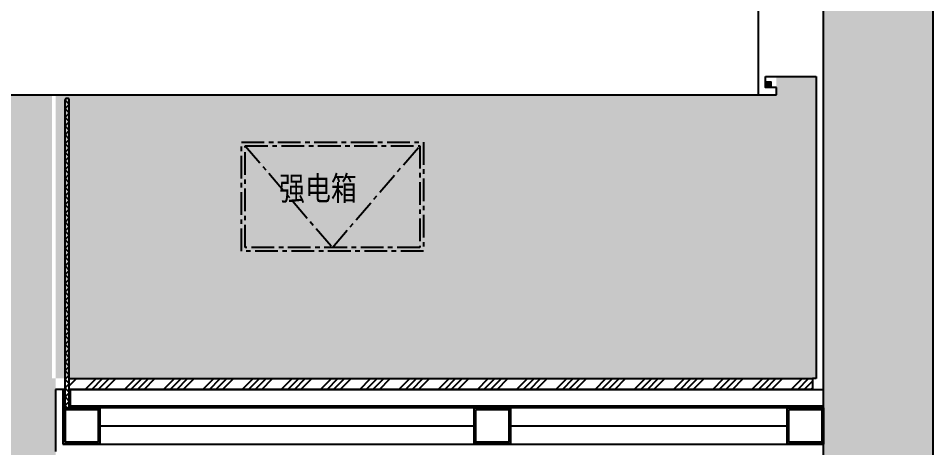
# Model space of a CAD drawing. Header units: millimetres. Extents: x -94739 to 67223, y -48947 to 34737.
# Drawn here: x -37970 to -35458, y -44998 to -43818 of the extents above; entities that cross this region are included whole.
import ezdxf
from ezdxf.entities.mleader import LeaderData, LeaderLine
from ezdxf.math import Vec2, Vec3

# ---------------------------------------------------------------- set-up
doc = ezdxf.new("R2010")
doc.units = ezdxf.units.MM
doc.linetypes.add('CENTER', pattern=[2, 1.25, -0.25, 0.25, -0.25])
for name, color, linetype in [('!PboDT-填充', 250, 'Continuous'), ('!PboDT-填充(点)', 33, 'Continuous'), ('!PboDT-看线', 30, 'Continuous'), ('!PboDT-细线', 134, 'Continuous'), ('!PboEL-灯具', 22, 'Continuous'), ('!PboEL-符号', 50, 'Continuous'), ('DT-常规填充', 250, 'Continuous'), ('DT-通用', 200, 'Continuous'), ('EL-通用', 200, 'Continuous')]:
    doc.layers.add(name, color=color, linetype=linetype)
doc.styles.add('!赫思Small', font='txt.shx', dxfattribs={"bigfont": '赫思StyleDimTextCN.SHX'})
doc.styles.add('黑体', font='simhei.ttf')
doc.mleader_styles.duplicate_entry("Standard", '')

# ---------------------------------------------------------------- blocks, each defined once
blk = doc.blocks.new('*U144')
for p, q in [((-6, -13), (6, -13)), ((-6, -15), (6, -15)), ((-4.5, -7.2), (4.5, -7.2)), ((0, -11.8), (0, -2.7))]:
    blk.add_line(p, q)
blk.add_lwpolyline([(-7.5, -15), (-7.5, 0), (7.5, 0), (7.5, -15), (6, -15), (6, -1.5), (-6, -1.5), (-6, -15)], close=True)
blk.add_circle((0, -7.2), 2.7)
blk = doc.blocks.new('*U149')
at = {"layer": 'DT-常规填充'}
h = blk.add_hatch(dxfattribs=at)
h.set_pattern_fill('钢筋混凝土', color=256, scale=10, style=0, pattern_type=2)
h.set_pattern_definition([(45, (-189099.607, 178096.64), (-35.355339, 35.355339), []), (50, (-189099.61, 178096.64), (71.726018, -6.275213), [7.5, -82.5]), (355, (-189099.61, 178096.64), (-13.875133, 75.219213), [6, -66]), (100.4514, (-189093.63, 178096.12), (57.850938, 68.943954), [6.37402, -70.114211]), (46.1842, (-189099.61, 178116.64), (106.724105, -16.5519), [11.25, -123.75]), (96.6356, (-189090.71, 178115.26), (93.46627, 97.411787), [9.56103, -105.1713]), (351.1842, (-189099.61, 178116.64), (93.466195, 97.41186), [9, -99]), (21, (-189089.61, 178111.64), (59.690705, -40.261889), [7.5, -82.5]), (326, (-189089.61, 178111.64), (24.331533, 72.515005), [6, -66]), (71.4514, (-189084.63, 178108.29), (84.022263, 32.25305), [6.37402, -70.114211]), (37.5, (-189099.607, 178096.642), (1.2159855, 33.2893854), [0.5, -65.2, 0.5, -67, 0.5, -66.25]), (7.5, (-189099.607, 178096.642), (26.3069537, 39.441171), [0.5, -38.2, 0.5, -63.7, 0.5, -25.25]), (327.5, (-189121.907, 178096.642), (53.3822436, -2.2554872), [0.5, -25, 0.5, -78, 0.5, -103.5]), (317.5, (-189131.907, 178096.64), (58.318617, 10.010498), [0.5, -32.5, 0.5, -51.8, 0.5, -73.5])])
h.paths.add_polyline_path([(-3500, 300), (0, 300), (0, 0), (-3500, 0)])
at = {"layer": 'DT-通用', "color": 200, "ltscale": 10}
blk.add_lwpolyline([(-3500, 300), (0, 300), (0, 0), (-3500, 0)], close=True, dxfattribs=at)
blk = doc.blocks.new('!PYH_DIM.ARCHTICK')
blk.add_lwpolyline([(0, 0, 0, 0, 0), (-0.964, -1.149, 0.4, 0.25, 0), (0, 0, 0.25, 0.4, 0), (-0.964, 1.149, 0, 0, 0), (0, 0, 0, 0, 0), (-1.635, 0, 0, 0, 0)], format="xyseb")
blk = doc.blocks.new('*U371')
at = {"color": 251}
for p, q in [((481330.2, 386608.9), (481330.2, 386617.2)), ((481339.9, 386608.9), (481339.9, 386617.2)), ((481334, 386580.6), (481334, 386588.6)), ((481334, 386588.6), (481336, 386588.6)), ((481336, 386580.6), (481334, 386580.6)), ((481336, 386588.6), (481336, 386580.6)), ((481324, 386571.8), (481325.4, 386573.2)), ((481329.6, 386566.2), (481324, 386571.8)), ((481325.4, 386573.2), (481331, 386567.6)), ((481331, 386567.6), (481329.6, 386566.2)), ((481344.7, 386573.2), (481339, 386567.6)), ((481339, 386567.6), (481340.4, 386566.2)), ((481340.4, 386566.2), (481346.1, 386571.8)), ((481346.1, 386571.8), (481344.7, 386573.2))]:
    blk.add_line(p, q, dxfattribs=at)
at = {"color": 4, "ltscale": 0.3}
blk.add_lwpolyline([(481376.7, 386552.9), (481293.4, 386552.9, -0.414214), (481292.5, 386553.8), (481292.5, 386637.1, -0.414214), (481293.4, 386637.9), (481376.7, 386637.9, -0.414214), (481377.5, 386637.1), (481377.5, 386553.8, -0.414214)], format="xyb", close=True, dxfattribs=at)
at = {"color": 251, "ltscale": 0.3}
blk.add_lwpolyline([(481374.5, 386554.9), (481295.5, 386554.9, -0.414214), (481294.5, 386555.9), (481294.5, 386634.9, -0.414214), (481295.5, 386635.9), (481374.5, 386635.9, -0.414214), (481375.5, 386634.9), (481375.5, 386555.9, -0.414214)], format="xyb", close=True, dxfattribs=at)
at = {"color": 251}
for points in [[(481330.2, 386617.2), (481328.2, 386617.2), (481328.2, 386616.2)], [(481330.2, 386608.9), (481328.2, 386608.9), (481328.2, 386609.9)], [(481339.9, 386617.2), (481341.9, 386617.2), (481341.9, 386616.2)], [(481339.9, 386608.9), (481341.9, 386608.9), (481341.9, 386609.9)]]:
    blk.add_lwpolyline(points, dxfattribs=at)
for centre, start, end in [((481328.3, 386613.1), 91.2659, 268.7371), ((481341.8, 386613.1), 271.2629, 88.7341)]:
    blk.add_arc(centre, 3.12, start, end, dxfattribs=at)
at = {"color": 8, "ltscale": 15, "insert": (481358.3, 386633.8), "char_height": 3, "attachment_point": 1, "line_spacing_factor": 0.36, "style": '黑体'}
blk.add_mtext_dynamic_manual_height_columns('legrand', width=8.504, gutter_width=1, heights=[0], dxfattribs=at)
blk = doc.blocks.new('海龙_06251419')
at = {"layer": '!PboDT-填充'}
h = blk.add_hatch(dxfattribs=at)
h.set_pattern_fill('AR-SAND', color=250, scale=0.05)
h.set_pattern_definition([(37.5, (-647.6797, -223.5378), (-0.0800016, 2.447066), [0, -1.9304, 0, -2.159, 0, -2.06375]), (7.5, (-647.6797, -223.5378), (2.247616, 3.584126), [0, -1.0414, 0, -1.7399, 0, -0.66675]), (327.5, (-649.2418, -223.5378), (3.954962, 0.007186), [0, -0.635, 0, -2.286, 0, -2.9845]), (317.5, (-649.2418, -223.5378), (3.817782, 1.114647), [0, -0.3175, 0, -1.4986, 0, -1.7145])])
edge = h.paths.add_edge_path()
edge.add_arc((-8.5, -223.2), 2.55, 293.6044, 351.5627)
edge.add_line((-6, -223.5), (-6, -279))
edge.add_line((-6, -279), (6, -279))
edge.add_line((6, -279), (6, -225.5))
edge.add_arc((8.5, -225.2), 2.55, 188.4373, 246.4762)
edge.add_line((7.5, -227.5), (7.5, -280.5))
edge.add_line((7.5, -280.5), (-7.5, -280.5))
edge.add_line((-7.5, -280.5), (-7.5, -225.5))
h = blk.add_hatch(dxfattribs=at)
h.set_pattern_fill('ANSI34', color=250, scale=0.5)
h.set_pattern_definition([(45, (-644.18, -282.5), (-6.73519, 6.73519), []), (45, (-641.935, -282.5), (-6.73519, 6.73519), []), (45, (-639.69, -282.5), (-6.73519, 6.73519), []), (45, (-637.4445, -282.5), (-6.73519, 6.73519), [])])
h.paths.add_polyline_path([(-9.5, -227.5), (-7.5, -227.5), (-7.5, -280.5), (7.5, -280.5), (7.5, -227.5), (9.5, -227.5), (9.5, -282.5), (-9.5, -282.5)])
at = {"layer": '!PboDT-填充(点)'}
h = blk.add_hatch(dxfattribs=at)
h.set_pattern_fill('!PYH_GALSSC', color=251, scale=12, angle=270, style=0, pattern_type=2)
h.set_pattern_definition([(315, (6, 357.5), (11.9999, 11.9999), []), (45, (6, 357.5), (-11.9999, 11.9999), [])])
edge = h.paths.add_edge_path()
edge.add_arc((1, 567.5), 5, 0, 90)
edge.add_line((1, 572.5), (-1, 572.5))
edge.add_arc((-1, 567.5), 5, 90, 180)
edge.add_line((-6, 567.5), (-6, -279))
edge.add_line((-6, -279), (6, -279))
edge.add_line((6, -279), (6, 567.5))
at = {"layer": '!PboDT-看线', "color": 136}
blk.add_line((6, -279), (-6, -279), dxfattribs=at)
blk.add_lwpolyline([(6, -279), (6, 567.5, 0.414214), (1, 572.5), (-1, 572.5, 0.414214), (-6, 567.5), (-6, -279)], format="xyb", dxfattribs=at)
at = {"layer": '!PboDT-细线'}
blk.add_lwpolyline([(7.5, -227.5), (7.5, -280.5), (-7.5, -280.5), (-7.5, -227.5), (-9.5, -227.5), (-9.5, -282.5), (9.5, -282.5), (9.5, -227.5)], close=True, dxfattribs=at)
blk.add_lwpolyline([(7.5, -227.5), (7.5, -280.5), (-7.5, -280.5), (-7.5, -227.5), (-9.5, -227.5), (-9.5, -282.5), (9.5, -282.5), (9.5, -227.5)], close=True, dxfattribs=at)
for centre, start, end in [((-8.5, -225.2), 293.5238, 351.5627), ((-8.5, -225.2), 293.5238, 351.5627), ((8.5, -225.2), 188.4373, 246.4762), ((8.5, -225.2), 188.4373, 246.4762)]:
    blk.add_arc(centre, 2.55, start, end, dxfattribs=at)
blk = doc.blocks.new('海龙_07245003')
h = blk.add_hatch()
h.set_pattern_fill('ANSI32', color=250, scale=5, style=0)
h.set_pattern_definition([(45, (43918.13, 180120.193), (-33.67596, 33.67596), []), (45, (43940.58, 180120.193), (-33.67596, 33.67596), [])])
h.paths.add_polyline_path([(-45, 45), (45, 45), (45, -45), (-45, -45)], flags=16)
h.paths.add_polyline_path([(-50, 50), (50, 50), (50, -50), (-50, -50)])
at = {"color": 251}
for points in [[(-50, 50), (50, 50), (50, -50), (-50, -50)], [(-45, 45), (45, 45), (45, -45), (-45, -45)]]:
    blk.add_lwpolyline(points, close=True, dxfattribs=at)
blk = doc.blocks.new('海龍05102982')
at = {"color": 136, "linetype": 'CENTER', "ltscale": 50}
for points in [[(-250, -300), (-250, 0), (250, 0), (250, -300)], [(-240, -290), (-240, -10), (240, -10), (240, -290)]]:
    blk.add_lwpolyline(points, close=True, dxfattribs=at)
blk.add_lwpolyline([(-240, -10), (0, -290), (240, -10)], dxfattribs=at)
at = {"layer": '!PboEL-符号'}
ml = blk.add_multileader_mtext('', dxfattribs=at)
ml.set_content('强电箱', color=256, style='!赫思Small')
ml.set_leader_properties(color=44)
ml.set_arrow_properties(name='!PYH_DIM.ARCHTICK')
ml.build(insert=Vec2(0, 0))
ml.multileader.update_dxf_attribs({"text_right_attachment_type": 6, "dogleg_length": 7, "arrow_head_size": 45, "scale": 30})
ctx = ml.context
ctx.base_point, ctx.scale, ctx.char_height, ctx.arrow_head_size, ctx.landing_gap_size, ctx.plane_origin = Vec3(-176.9, -134.1), 30, 75, 45, 30, Vec3(-175.9, -131.7)
ctx.right_attachment = 6
ctx.mtext.insert, ctx.mtext.flow_direction = Vec3(-146.9, -92.3), 5
blk = doc.blocks.new('海龍05105482')
at = {"color": 136, "linetype": 'CENTER', "ltscale": 50}
for points in [[(-200, -300), (200, -300), (200, 0), (-200, 0)], [(-190, -290), (190, -290), (190, -10), (-190, -10)]]:
    blk.add_lwpolyline(points, close=True, dxfattribs=at)
blk.add_lwpolyline([(-190, -10), (0, -290), (190, -10)], dxfattribs=at)
at = {"layer": '!PboEL-符号'}
ml = blk.add_multileader_mtext('', dxfattribs=at)
ml.set_content('{\\fSimSun|b0|i0|c134|p2;弱电箱}', color=256, style='!赫思Small')
ml.set_leader_properties(color=44)
ml.set_arrow_properties(name='!PYH_DIM.ARCHTICK')
ml.build(insert=Vec2(0, 0))
ml.multileader.update_dxf_attribs({"text_right_attachment_type": 6, "dogleg_length": 7, "arrow_head_size": 45, "scale": 30})
ctx = ml.context
ctx.base_point, ctx.scale, ctx.char_height, ctx.arrow_head_size, ctx.landing_gap_size, ctx.plane_origin = Vec3(-186.2, -118.7), 30, 75, 45, 30, Vec3(-185.2, -115.3)
ctx.right_attachment = 6
ctx.mtext.insert, ctx.mtext.flow_direction = Vec3(-156.2, -75.9), 5
blk = doc.blocks.new('A$C4485d474')
for name, p in [('海龍05102982', (-1175.1, 2250)), ('海龍05105482', (-1175.1, 750))]:
    blk.add_blockref(name, p)
at = {"layer": 'EL-通用', "linetype": 'ByBlock', "xscale": 1.019999999999072, "yscale": 1.019999999999072, "zscale": 1.019999999999072}
blk.add_blockref('*U371', (-492136.9, -393734), dxfattribs=at)

msp = doc.modelspace()

# ---------------------------------------------------------------- hatches: boundary and pattern name
h = msp.add_hatch()
h.set_pattern_fill('AR-SAND', color=250, scale=2, angle=45)
h.paths.add_polyline_path([(-39612.7, -47077.9), (-39612.7, -44027.9), (-37867.7, -44027.9), (-37867.7, -47077.9)])
h.paths.add_polyline_path([(-35937.1, -44027.9), (-37878, -44027.9), (-37878, -44807), (-35777.7, -44807.9), (-35777.7, -43977.9), (-35887.1, -43977.9), (-35887.1, -44027.9), (-35937.1, -44027.9)])
h.paths.add_polyline_path([(-40462.7, -43827.9), (-40262.7, -43827.9), (-40262.7, -44027.9), (-39612.7, -44027.9), (-39612.7, -47067.9), (-39722.7, -47067.9), (-39722.7, -45007.9), (-40442.7, -45007.9), (-40442.7, -47107.9), (-40462.8, -47107.9)])
h = msp.add_hatch()
h.set_pattern_fill('ANSI34', color=250, scale=4, angle=180)
h.set_pattern_definition([(225, (-28424.916, -9882.74), (53.88154, -53.88154), []), (225, (-28442.876, -9882.74), (53.88154, -53.88154), []), (225, (-28460.84, -9882.74), (53.88154, -53.88154), []), (225, (-28478.8, -9882.74), (53.88154, -53.88154), [])])
h.paths.add_polyline_path([(-37830.2, -44807.9), (-35787.7, -44807.9), (-35787.7, -44837.9), (-37830.2, -44837.9)])
h = msp.add_hatch()
h.set_pattern_fill('ANSI32', color=250, scale=5, style=0)
h.set_pattern_definition([(45, (8110.424, 135182.33), (-33.67596, 33.67596), []), (45, (8132.875, 135182.33), (-33.67596, 33.67596), [])])
h.paths.add_polyline_path([(-35852.7, -44892.9), (-35762.7, -44892.9), (-35762.7, -44982.9), (-35852.7, -44982.9)], flags=16)
h.paths.add_polyline_path([(-35857.7, -44887.9), (-35757.7, -44887.9), (-35757.7, -44987.9), (-35857.7, -44987.9)])

# ---------------------------------------------------------------- linework, layer by layer
at = {"color": 3}
for p, q in [((-35937.1, -43677.9), (-35937.1, -44027.9)), ((-35917.1, -44007.9), (-35917.1, -43977.9)), ((-35917.1, -43977.9), (-35777.7, -43977.9)), ((-35887.1, -44007.9), (-35917.1, -44007.9)), ((-35887.1, -44027.9), (-35887.1, -44007.9)), ((-39567.7, -44027.9), (-35937.1, -44027.9)), ((-35937.1, -44027.9), (-35887.1, -44027.9)), ((-37842.3, -44837.9), (-37867.8, -44837.9)), ((-37867.8, -44837.9), (-37867.7, -45007.9)), ((-37847.8, -44837.9), (-37847.7, -44987.9)), ((-37847.7, -44987.9), (-35757.7, -44987.9))]:
    msp.add_line(p, q, dxfattribs=at)
at = {"color": 136}
msp.add_line((-37830.2, -44807.9), (-35787.7, -44807.9), dxfattribs=at)
at = {"color": 160, "ltscale": 20}
msp.add_line((-37830.3, -44837.9), (-35757.7, -44837.9), dxfattribs=at)
at = {"color": 251}
for p, q in [((-37826.7, -44882.9), (-35757.7, -44882.9)), ((-35857.7, -44887.9), (-36617.7, -44887.9)), ((-36617.7, -44887.9), (-36617.7, -44937.9)), ((-35857.7, -44937.9), (-35857.7, -44887.9)), ((-36617.7, -44937.9), (-35857.7, -44937.9))]:
    msp.add_line(p, q, dxfattribs=at)
at = {"color": 3}
for points in [[(-35777.7, -43977.9), (-35777.7, -44807.9)], [(-35777.7, -44807.9), (-35787.7, -44807.9), (-35787.7, -44837.9)]]:
    msp.add_lwpolyline(points, dxfattribs=at)
at = {"color": 251}
for points in [[(-37745.7, -44937.9), (-36717.7, -44937.9), (-36717.7, -44887.9), (-37745.7, -44887.9)], [(-35857.7, -44887.9), (-35757.7, -44887.9), (-35757.7, -44987.9), (-35857.7, -44987.9)], [(-35852.7, -44892.9), (-35762.7, -44892.9), (-35762.7, -44982.9), (-35852.7, -44982.9)]]:
    msp.add_lwpolyline(points, close=True, dxfattribs=at)
at = {"layer": 'DT-通用', "color": 250, "ltscale": 10}
msp.add_lwpolyline([(-37830.2, -44807.9), (-35787.7, -44807.9), (-35787.7, -44837.9), (-37830.2, -44837.9)], close=True, dxfattribs=at)

# ---------------------------------------------------------------- block references
at = {"layer": '!PboEL-灯具', "rotation": 270}
msp.add_blockref('*U144', (-35902.1, -44000.4), dxfattribs=at)
at = {"rotation": 270.0000000000008}
msp.add_blockref('*U149', (-35757.7, -47157.9), dxfattribs=at)
at = {"color": 136, "ltscale": 300}
msp.add_blockref('海龙_06251419', (-37836.2, -44610.4), dxfattribs=at)
for name, p in [('A$C4485d474', (-35931.8, -46407.9)), ('海龙_07245003', (-37795.7, -44937.9)), ('海龙_07245003', (-36667.7, -44937.9))]:
    msp.add_blockref(name, p)

doc.saveas('drawing.dxf')
